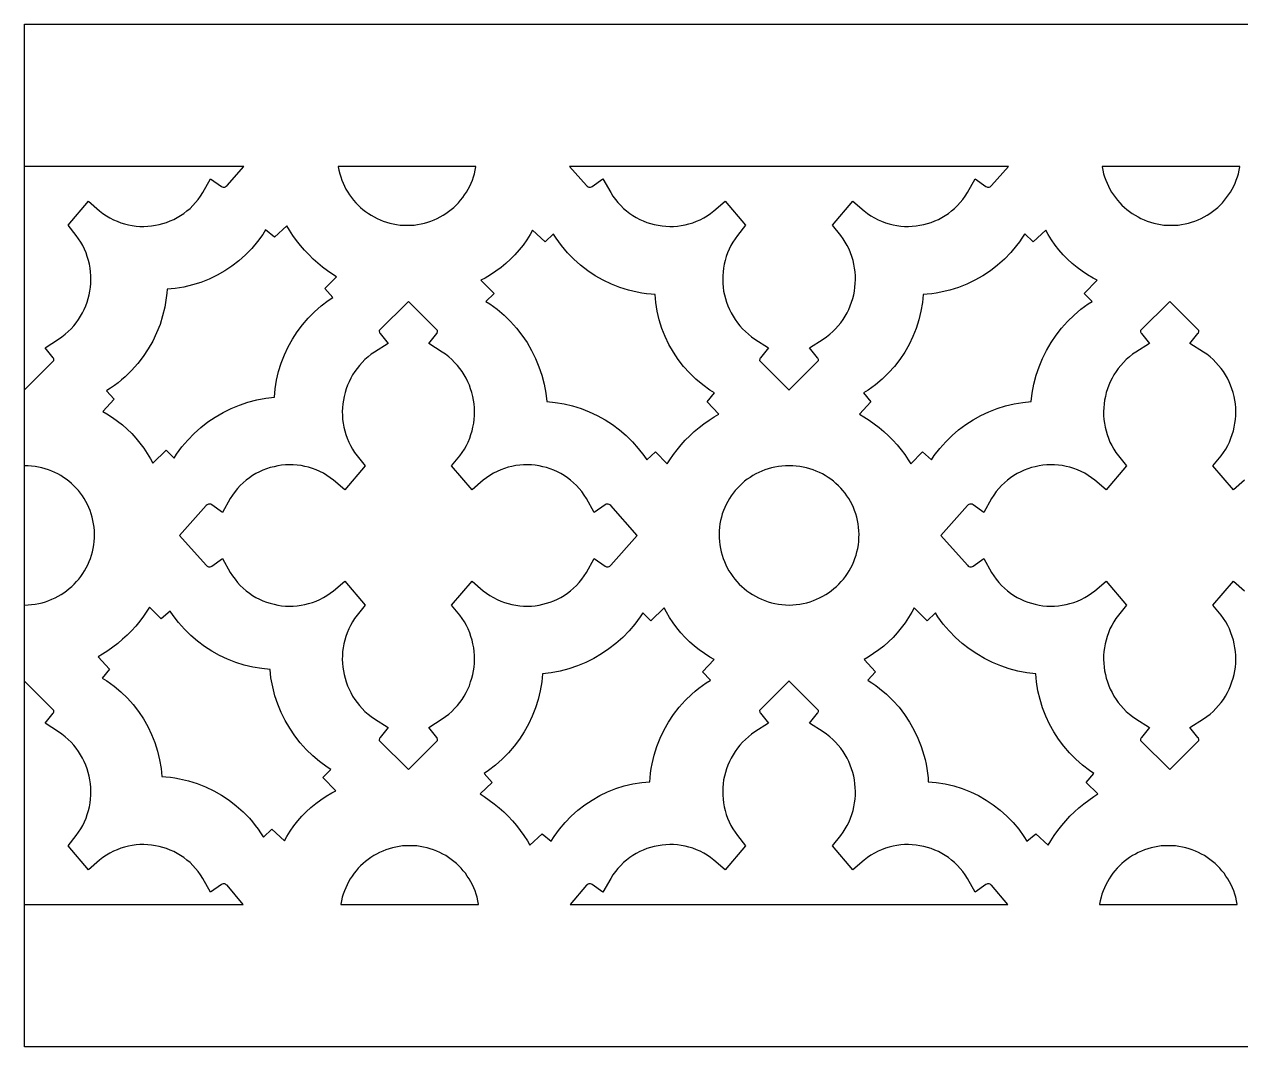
# Model space of a CAD drawing. Extents: x -254 to 254, y -48 to 48.
# Drawn here: x -254 to -138.5, y -48.5 to 48.5 of the extents above; entities that cross this region are included whole.
import ezdxf

# ---------------------------------------------------------------- set-up
doc = ezdxf.new("R2010")
doc.units = 0
doc.layers.add('LAYER_2', color=18, linetype='CONTINUOUS')

msp = doc.modelspace()

# ---------------------------------------------------------------- linework, layer by layer
at = {"layer": 'LAYER_2'}
for points in [[(253.94, -48.5), (-253.95, -48.5), (-253.95, 48.5), (253.94, 48.5)], [(-216, 29.64), (-215.68, 29.72), (-215.38, 29.83), (-215.08, 29.94), (-214.79, 30.07), (-214.5, 30.22), (-214.23, 30.38), (-213.96, 30.55), (-213.7, 30.73), (-213.45, 30.92), (-213.21, 31.13), (-212.98, 31.34), (-212.76, 31.57), (-212.56, 31.81), (-212.36, 32.06), (-212.18, 32.31), (-212, 32.58), (-211.84, 32.85), (-211.7, 33.13), (-211.56, 33.42), (-211.44, 33.72), (-211.34, 34.02), (-211.25, 34.33), (-211.17, 34.65), (-211.11, 34.97), (-211.11, 35), (-224.18, 35), (-224.17, 34.97), (-224.11, 34.65), (-224.04, 34.33), (-223.94, 34.02), (-223.84, 33.72), (-223.72, 33.42), (-223.59, 33.13), (-223.44, 32.85), (-223.28, 32.58), (-223.11, 32.31), (-222.92, 32.06), (-222.73, 31.81), (-222.52, 31.57), (-222.3, 31.34), (-222.07, 31.13), (-221.83, 30.92), (-221.58, 30.73), (-221.32, 30.55), (-221.05, 30.38), (-220.78, 30.22), (-220.49, 30.07), (-220.2, 29.94), (-219.9, 29.83), (-219.6, 29.72), (-219.29, 29.64), (-218.97, 29.56), (-218.64, 29.51), (-218.31, 29.46), (-217.98, 29.44), (-217.64, 29.43), (-217.3, 29.44), (-216.97, 29.46), (-216.64, 29.51), (-216.31, 29.56)], [(-187.33, 22.13), (-187.2, 21.78), (-187.06, 21.45), (-186.9, 21.12), (-186.71, 20.8), (-186.51, 20.48), (-186.3, 20.18), (-186.06, 19.89), (-185.81, 19.61), (-185.54, 19.34), (-185.25, 19.09), (-184.95, 18.85), (-184.63, 18.62), (-183.34, 17.82), (-184.1, 16.87), (-184.14, 16.82), (-184.16, 16.76), (-184.18, 16.7), (-184.19, 16.64), (-184.19, 16.59), (-181.41, 13.82), (-181.38, 13.82), (-178.6, 16.59), (-178.6, 16.64), (-178.61, 16.7), (-178.63, 16.76), (-178.65, 16.82), (-178.68, 16.87), (-179.44, 17.82), (-178.16, 18.62), (-177.84, 18.85), (-177.53, 19.09), (-177.25, 19.34), (-176.98, 19.61), (-176.72, 19.89), (-176.49, 20.18), (-176.27, 20.48), (-176.07, 20.8), (-175.89, 21.12), (-175.73, 21.45), (-175.58, 21.78), (-175.46, 22.13), (-175.35, 22.48), (-175.26, 22.83), (-175.19, 23.19), (-175.14, 23.55), (-175.11, 23.92), (-175.09, 24.28), (-175.1, 24.65), (-175.13, 25.02), (-175.17, 25.38), (-175.24, 25.74), (-175.32, 26.1), (-175.43, 26.46), (-175.55, 26.81), (-175.7, 27.16), (-175.87, 27.5), (-176.06, 27.84), (-176.26, 28.16), (-176.49, 28.48), (-177.26, 29.43), (-175.33, 31.71), (-174.27, 30.79), (-173.95, 30.55), (-173.63, 30.33), (-173.29, 30.14), (-172.95, 29.96), (-172.61, 29.81), (-172.25, 29.68), (-171.9, 29.57), (-171.53, 29.48), (-171.17, 29.41), (-170.8, 29.36), (-170.44, 29.33), (-170.07, 29.33), (-169.7, 29.34), (-169.33, 29.37), (-168.97, 29.43), (-168.61, 29.5), (-168.25, 29.6), (-167.9, 29.71), (-167.56, 29.84), (-167.22, 29.99), (-166.9, 30.16), (-166.58, 30.35), (-166.27, 30.56), (-165.97, 30.79), (-165.69, 31.03), (-165.41, 31.3), (-165.15, 31.58), (-164.91, 31.88), (-164.68, 32.19), (-164.46, 32.53), (-163.73, 33.85), (-162.71, 33.11), (-162.63, 33.08), (-162.56, 33.06), (-162.48, 33.05), (-162.4, 33.06), (-162.32, 33.09), (-162.25, 33.13), (-162.17, 33.2), (-160.57, 35), (-202.22, 35), (-200.62, 33.2), (-200.54, 33.13), (-200.47, 33.09), (-200.39, 33.06), (-200.31, 33.05), (-200.23, 33.06), (-200.15, 33.08), (-200.08, 33.11), (-199.06, 33.85), (-198.32, 32.53), (-198.11, 32.19), (-197.88, 31.88), (-197.63, 31.58), (-197.37, 31.3), (-197.1, 31.03), (-196.82, 30.79), (-196.52, 30.56), (-196.21, 30.35), (-195.89, 30.16), (-195.56, 29.99), (-195.23, 29.84), (-194.88, 29.71), (-194.53, 29.6), (-194.18, 29.5), (-193.82, 29.43), (-193.45, 29.37), (-193.09, 29.34), (-192.72, 29.33), (-192.35, 29.33), (-191.98, 29.36), (-191.62, 29.41), (-191.25, 29.48), (-190.89, 29.57), (-190.53, 29.68), (-190.18, 29.81), (-189.83, 29.96), (-189.49, 30.14), (-189.16, 30.33), (-188.84, 30.55), (-188.52, 30.79), (-187.46, 31.71), (-185.52, 29.43), (-186.29, 28.48), (-186.52, 28.16), (-186.73, 27.84), (-186.92, 27.5), (-187.09, 27.16), (-187.23, 26.81), (-187.36, 26.46), (-187.46, 26.1), (-187.55, 25.74), (-187.62, 25.38), (-187.66, 25.02), (-187.69, 24.65), (-187.69, 24.28), (-187.68, 23.92), (-187.65, 23.55), (-187.6, 23.19), (-187.53, 22.83), (-187.44, 22.48)], [(-148, 30.07), (-147.71, 29.94), (-147.41, 29.83), (-147.1, 29.72), (-146.79, 29.64), (-146.47, 29.56), (-146.15, 29.51), (-145.82, 29.46), (-145.49, 29.44), (-145.15, 29.43), (-144.81, 29.44), (-144.47, 29.46), (-144.14, 29.51), (-143.82, 29.56), (-143.5, 29.64), (-143.19, 29.72), (-142.88, 29.83), (-142.58, 29.94), (-142.29, 30.07), (-142.01, 30.22), (-141.73, 30.38), (-141.47, 30.55), (-141.21, 30.73), (-140.96, 30.92), (-140.72, 31.13), (-140.49, 31.34), (-140.27, 31.57), (-140.06, 31.81), (-139.87, 32.06), (-139.68, 32.31), (-139.51, 32.58), (-139.35, 32.85), (-139.2, 33.13), (-139.07, 33.42), (-138.95, 33.72), (-138.84, 34.02), (-138.75, 34.33), (-138.68, 34.65), (-138.62, 34.97), (-138.61, 35), (-151.68, 35), (-151.68, 34.97), (-151.62, 34.65), (-151.54, 34.33), (-151.45, 34.02), (-151.34, 33.72), (-151.22, 33.42), (-151.09, 33.13), (-150.94, 32.85), (-150.78, 32.58), (-150.61, 32.31), (-150.43, 32.06), (-150.23, 31.81), (-150.02, 31.57), (-149.8, 31.34), (-149.57, 31.13), (-149.33, 30.92), (-149.08, 30.73), (-148.83, 30.55), (-148.56, 30.38), (-148.28, 30.22)], [(-243.21, 16.31), (-243.78, 15.66), (-244.4, 15.07), (-244.73, 14.78), (-245.07, 14.5), (-245.42, 14.24), (-245.78, 13.99), (-246.15, 13.75), (-246.18, 13.74), (-245.43, 12.95), (-246.53, 11.75), (-246.13, 11.53), (-245.61, 11.21), (-245.12, 10.86), (-244.65, 10.49), (-244.2, 10.09), (-243.77, 9.68), (-243.37, 9.24), (-242.99, 8.77), (-242.63, 8.29), (-242.3, 7.79), (-241.99, 7.27), (-241.78, 6.86), (-240.52, 8.11), (-239.76, 7.35), (-239.52, 7.72), (-239.01, 8.41), (-238.45, 9.06), (-237.85, 9.68), (-237.22, 10.24), (-236.55, 10.77), (-235.84, 11.24), (-235.11, 11.67), (-234.34, 12.05), (-233.55, 12.37), (-232.74, 12.64), (-231.91, 12.86), (-231.06, 13.02), (-230.24, 13.12), (-230.16, 13.91), (-230.02, 14.74), (-229.83, 15.56), (-229.58, 16.36), (-229.27, 17.14), (-228.92, 17.9), (-228.51, 18.63), (-228.06, 19.33), (-227.56, 19.99), (-227.02, 20.63), (-226.43, 21.23), (-225.79, 21.78), (-225.12, 22.3), (-224.7, 22.58), (-225.46, 23.42), (-224.33, 24.53), (-224.7, 24.76), (-225.19, 25.1), (-225.67, 25.46), (-226.12, 25.84), (-226.56, 26.23), (-226.98, 26.65), (-227.39, 27.08), (-227.77, 27.53), (-228.14, 28), (-228.48, 28.48), (-228.8, 28.98), (-229.05, 29.39), (-230.22, 28.32), (-231.07, 29), (-231.34, 28.56), (-231.84, 27.88), (-232.39, 27.23), (-232.97, 26.63), (-233.6, 26.07), (-234.26, 25.56), (-234.95, 25.1), (-235.67, 24.69), (-236.43, 24.33), (-237.21, 24.02), (-238.01, 23.77), (-238.83, 23.57), (-239.66, 23.43), (-240.42, 23.36), (-240.45, 22.99), (-240.5, 22.55), (-240.56, 22.12), (-240.64, 21.68), (-240.84, 20.84), (-241.09, 20.02), (-241.41, 19.22), (-241.78, 18.44), (-242.21, 17.7), (-242.68, 16.98)], [(-204.86, 15.2), (-204.64, 14.37), (-204.48, 13.52), (-204.38, 12.7), (-203.59, 12.63), (-202.75, 12.49), (-201.93, 12.29), (-201.13, 12.04), (-200.35, 11.74), (-199.59, 11.39), (-198.86, 10.98), (-198.16, 10.53), (-197.49, 10.03), (-196.86, 9.49), (-196.26, 8.9), (-195.7, 8.27), (-195.18, 7.6), (-194.9, 7.18), (-194.06, 7.93), (-192.95, 6.8), (-192.71, 7.18), (-192.37, 7.67), (-192.01, 8.14), (-191.63, 8.6), (-191.24, 9.03), (-190.82, 9.46), (-190.39, 9.86), (-189.94, 10.24), (-189.47, 10.6), (-188.99, 10.95), (-188.49, 11.27), (-188.07, 11.51), (-189.15, 12.68), (-188.46, 13.53), (-188.9, 13.8), (-189.59, 14.3), (-190.24, 14.84), (-190.84, 15.43), (-191.4, 16.05), (-191.91, 16.71), (-192.37, 17.4), (-192.79, 18.12), (-193.15, 18.88), (-193.46, 19.65), (-193.71, 20.45), (-193.91, 21.27), (-194.04, 22.11), (-194.11, 22.86), (-194.49, 22.89), (-194.93, 22.94), (-195.36, 23), (-195.8, 23.08), (-196.64, 23.28), (-197.46, 23.54), (-198.26, 23.85), (-199.04, 24.22), (-199.79, 24.65), (-200.5, 25.12), (-201.18, 25.65), (-201.82, 26.22), (-202.42, 26.83), (-202.71, 27.17), (-202.99, 27.51), (-203.25, 27.85), (-203.5, 28.21), (-203.74, 28.58), (-203.75, 28.61), (-204.54, 27.87), (-205.75, 28.96), (-205.97, 28.56), (-206.29, 28.05), (-206.64, 27.56), (-207.01, 27.09), (-207.41, 26.64), (-207.83, 26.21), (-208.27, 25.81), (-208.73, 25.42), (-209.21, 25.07), (-209.72, 24.74), (-210.24, 24.43), (-210.65, 24.22), (-209.39, 22.97), (-210.16, 22.2), (-209.79, 21.97), (-209.09, 21.46), (-208.44, 20.9), (-207.83, 20.3), (-207.26, 19.67), (-206.74, 19), (-206.26, 18.3), (-205.83, 17.56), (-205.45, 16.8), (-205.13, 16.01)], [(-173.2, 14.3), (-173.88, 13.8), (-174.32, 13.53), (-173.64, 12.68), (-174.71, 11.51), (-174.3, 11.27), (-173.8, 10.95), (-173.32, 10.6), (-172.85, 10.24), (-172.4, 9.86), (-171.97, 9.46), (-171.55, 9.03), (-171.15, 8.6), (-170.77, 8.14), (-170.42, 7.67), (-170.08, 7.18), (-169.84, 6.8), (-168.73, 7.93), (-167.89, 7.18), (-167.61, 7.6), (-167.09, 8.27), (-166.53, 8.9), (-165.93, 9.49), (-165.3, 10.03), (-164.63, 10.53), (-163.92, 10.98), (-163.19, 11.39), (-162.44, 11.74), (-161.66, 12.04), (-160.86, 12.29), (-160.03, 12.49), (-159.2, 12.63), (-158.41, 12.7), (-158.31, 13.52), (-158.15, 14.37), (-157.93, 15.2), (-157.66, 16.01), (-157.33, 16.8), (-156.96, 17.56), (-156.53, 18.3), (-156.05, 19), (-155.53, 19.67), (-154.96, 20.3), (-154.35, 20.9), (-153.69, 21.46), (-153, 21.97), (-152.63, 22.2), (-153.4, 22.97), (-152.14, 24.22), (-152.55, 24.43), (-153.07, 24.74), (-153.57, 25.07), (-154.06, 25.42), (-154.52, 25.81), (-154.96, 26.21), (-155.38, 26.64), (-155.78, 27.09), (-156.15, 27.56), (-156.5, 28.05), (-156.82, 28.56), (-157.04, 28.96), (-158.24, 27.87), (-159.03, 28.61), (-159.05, 28.58), (-159.29, 28.21), (-159.54, 27.85), (-159.81, 27.5), (-160.36, 26.84), (-160.96, 26.22), (-161.61, 25.65), (-162.29, 25.12), (-163, 24.65), (-163.75, 24.22), (-164.52, 23.85), (-165.33, 23.54), (-166.14, 23.28), (-166.57, 23.17), (-167, 23.08), (-167.43, 23), (-167.86, 22.94), (-168.3, 22.89), (-168.67, 22.86), (-168.74, 22.11), (-168.88, 21.27), (-169.08, 20.45), (-169.33, 19.65), (-169.64, 18.88), (-170, 18.12), (-170.41, 17.4), (-170.88, 16.71), (-171.39, 16.05), (-171.95, 15.43), (-172.55, 14.84)], [(-223.71, 10.65), (-223.65, 10.29), (-223.56, 9.93), (-223.46, 9.57), (-223.33, 9.22), (-223.18, 8.87), (-223.02, 8.53), (-222.83, 8.2), (-222.62, 7.87), (-222.39, 7.55), (-221.62, 6.6), (-223.56, 4.33), (-224.62, 5.24), (-224.93, 5.48), (-225.26, 5.7), (-225.59, 5.9), (-225.93, 6.07), (-226.28, 6.22), (-226.63, 6.36), (-226.99, 6.47), (-227.35, 6.56), (-227.71, 6.63), (-228.08, 6.67), (-228.45, 6.7), (-228.82, 6.71), (-229.18, 6.69), (-229.55, 6.66), (-229.91, 6.6), (-230.27, 6.53), (-230.63, 6.44), (-230.98, 6.32), (-231.32, 6.19), (-231.66, 6.04), (-231.99, 5.87), (-232.31, 5.68), (-232.61, 5.47), (-232.91, 5.25), (-233.2, 5), (-233.47, 4.74), (-233.73, 4.46), (-233.97, 4.16), (-234.2, 3.84), (-234.42, 3.51), (-235.16, 2.18), (-236.18, 2.92), (-236.25, 2.96), (-236.33, 2.98), (-236.41, 2.98), (-236.49, 2.97), (-236.56, 2.95), (-236.63, 2.91), (-236.72, 2.84), (-239.23, 0), (-236.72, -2.83), (-236.63, -2.9), (-236.56, -2.94), (-236.49, -2.97), (-236.41, -2.98), (-236.33, -2.97), (-236.25, -2.95), (-236.18, -2.92), (-235.16, -2.18), (-234.42, -3.5), (-234.2, -3.84), (-233.97, -4.15), (-233.73, -4.45), (-233.47, -4.73), (-233.2, -5), (-232.91, -5.24), (-232.61, -5.47), (-232.31, -5.68), (-231.99, -5.87), (-231.66, -6.04), (-231.32, -6.19), (-230.98, -6.32), (-230.63, -6.43), (-230.27, -6.53), (-229.91, -6.6), (-229.55, -6.66), (-229.18, -6.69), (-228.82, -6.7), (-228.45, -6.7), (-228.08, -6.67), (-227.71, -6.62), (-227.35, -6.55), (-226.99, -6.46), (-226.63, -6.35), (-226.28, -6.22), (-225.93, -6.07), (-225.59, -5.89), (-225.26, -5.7), (-224.93, -5.48), (-224.62, -5.24), (-223.56, -4.32), (-221.62, -6.6), (-222.39, -7.55), (-222.62, -7.87), (-222.83, -8.19), (-223.02, -8.53), (-223.18, -8.87), (-223.33, -9.22), (-223.46, -9.57), (-223.56, -9.93), (-223.65, -10.29), (-223.71, -10.65), (-223.76, -11.01), (-223.78, -11.38), (-223.79, -11.75), (-223.78, -12.11), (-223.75, -12.48), (-223.69, -12.84), (-223.62, -13.2), (-223.53, -13.55), (-223.43, -13.9), (-223.3, -14.25), (-223.15, -14.58), (-222.99, -14.91), (-222.81, -15.23), (-222.61, -15.55), (-222.39, -15.85), (-222.16, -16.14), (-221.91, -16.42), (-221.64, -16.69), (-221.35, -16.94), (-221.04, -17.18), (-220.72, -17.41), (-219.44, -18.21), (-220.2, -19.16), (-220.23, -19.21), (-220.26, -19.27), (-220.27, -19.33), (-220.28, -19.39), (-220.28, -19.44), (-217.52, -22.2), (-214.75, -19.44), (-214.75, -19.39), (-214.76, -19.33), (-214.78, -19.27), (-214.8, -19.21), (-214.83, -19.16), (-215.59, -18.21), (-214.31, -17.41), (-213.99, -17.18), (-213.68, -16.94), (-213.4, -16.69), (-213.13, -16.42), (-212.87, -16.14), (-212.64, -15.85), (-212.42, -15.55), (-212.22, -15.23), (-212.04, -14.91), (-211.88, -14.58), (-211.73, -14.25), (-211.61, -13.9), (-211.5, -13.55), (-211.41, -13.2), (-211.34, -12.84), (-211.29, -12.48), (-211.26, -12.11), (-211.24, -11.75), (-211.25, -11.38), (-211.28, -11.01), (-211.32, -10.65), (-211.39, -10.29), (-211.47, -9.93), (-211.58, -9.57), (-211.7, -9.22), (-211.85, -8.87), (-212.02, -8.53), (-212.21, -8.19), (-212.41, -7.87), (-212.64, -7.55), (-213.42, -6.6), (-211.48, -4.32), (-210.42, -5.24), (-210.1, -5.48), (-209.78, -5.7), (-209.44, -5.89), (-209.1, -6.07), (-208.76, -6.22), (-208.4, -6.35), (-208.05, -6.46), (-207.69, -6.55), (-207.32, -6.62), (-206.95, -6.67), (-206.59, -6.7), (-206.22, -6.7), (-205.85, -6.69), (-205.48, -6.66), (-205.12, -6.6), (-204.76, -6.53), (-204.4, -6.43), (-204.05, -6.32), (-203.71, -6.19), (-203.37, -6.04), (-203.05, -5.87), (-202.73, -5.68), (-202.42, -5.47), (-202.12, -5.24), (-201.84, -5), (-201.56, -4.73), (-201.3, -4.45), (-201.06, -4.15), (-200.83, -3.84), (-200.62, -3.5), (-199.88, -2.18), (-198.86, -2.92), (-198.78, -2.95), (-198.71, -2.97), (-198.63, -2.98), (-198.55, -2.97), (-198.47, -2.94), (-198.4, -2.9), (-198.32, -2.83), (-195.81, 0), (-198.32, 2.84), (-198.4, 2.91), (-198.47, 2.95), (-198.55, 2.97), (-198.63, 2.98), (-198.71, 2.98), (-198.78, 2.96), (-198.86, 2.92), (-199.88, 2.18), (-200.62, 3.51), (-200.83, 3.84), (-201.06, 4.16), (-201.3, 4.46), (-201.56, 4.74), (-201.84, 5), (-202.12, 5.25), (-202.42, 5.47), (-202.73, 5.68), (-203.05, 5.87), (-203.37, 6.04), (-203.71, 6.19), (-204.05, 6.32), (-204.4, 6.44), (-204.76, 6.53), (-205.12, 6.6), (-205.48, 6.66), (-205.85, 6.69), (-206.22, 6.71), (-206.59, 6.7), (-206.95, 6.67), (-207.32, 6.63), (-207.69, 6.56), (-208.05, 6.47), (-208.4, 6.36), (-208.76, 6.22), (-209.1, 6.07), (-209.44, 5.9), (-209.78, 5.7), (-210.1, 5.48), (-210.42, 5.24), (-211.48, 4.33), (-213.42, 6.6), (-212.64, 7.55), (-212.41, 7.87), (-212.21, 8.2), (-212.02, 8.53), (-211.85, 8.87), (-211.7, 9.22), (-211.58, 9.57), (-211.47, 9.93), (-211.39, 10.29), (-211.32, 10.65), (-211.28, 11.02), (-211.25, 11.38), (-211.24, 11.75), (-211.26, 12.12), (-211.29, 12.48), (-211.34, 12.84), (-211.41, 13.2), (-211.5, 13.56), (-211.61, 13.91), (-211.73, 14.25), (-211.88, 14.59), (-212.04, 14.92), (-212.22, 15.24), (-212.42, 15.55), (-212.64, 15.85), (-212.87, 16.14), (-213.13, 16.42), (-213.4, 16.69), (-213.68, 16.95), (-213.99, 17.19), (-214.31, 17.41), (-215.59, 18.21), (-214.83, 19.16), (-214.8, 19.21), (-214.78, 19.27), (-214.76, 19.33), (-214.75, 19.4), (-214.75, 19.44), (-217.52, 22.2), (-220.28, 19.44), (-220.28, 19.4), (-220.27, 19.33), (-220.26, 19.27), (-220.23, 19.21), (-220.2, 19.16), (-219.44, 18.21), (-220.72, 17.41), (-221.04, 17.19), (-221.35, 16.95), (-221.64, 16.69), (-221.91, 16.42), (-222.16, 16.14), (-222.39, 15.85), (-222.61, 15.55), (-222.81, 15.24), (-222.99, 14.92), (-223.15, 14.59), (-223.3, 14.25), (-223.43, 13.91), (-223.53, 13.56), (-223.62, 13.2), (-223.69, 12.84), (-223.75, 12.48), (-223.78, 12.12), (-223.79, 11.75), (-223.78, 11.38), (-223.76, 11.02)], [(-176.9, -4.83), (-176.67, -4.61), (-176.45, -4.37), (-176.24, -4.13), (-176.04, -3.88), (-175.86, -3.61), (-175.69, -3.34), (-175.53, -3.06), (-175.38, -2.77), (-175.25, -2.48), (-175.14, -2.18), (-175.03, -1.87), (-174.95, -1.55), (-174.87, -1.23), (-174.82, -0.9), (-174.78, -0.56), (-174.76, -0.23), (-174.75, 0.12), (-174.76, 0.45), (-174.79, 0.79), (-174.83, 1.11), (-174.89, 1.43), (-174.97, 1.75), (-175.06, 2.06), (-175.17, 2.36), (-175.29, 2.66), (-175.42, 2.95), (-175.57, 3.23), (-175.73, 3.5), (-175.9, 3.76), (-176.08, 4.02), (-176.28, 4.26), (-176.49, 4.5), (-176.71, 4.72), (-176.94, 4.94), (-177.18, 5.14), (-177.43, 5.33), (-177.69, 5.51), (-177.96, 5.68), (-178.23, 5.84), (-178.52, 5.98), (-178.81, 6.11), (-179.11, 6.22), (-179.42, 6.32), (-179.73, 6.41), (-180.05, 6.48), (-180.38, 6.54), (-180.71, 6.57), (-181.04, 6.6), (-181.39, 6.6), (-181.74, 6.6), (-182.08, 6.57), (-182.41, 6.54), (-182.74, 6.48), (-183.05, 6.41), (-183.37, 6.32), (-183.68, 6.22), (-183.98, 6.11), (-184.27, 5.98), (-184.55, 5.84), (-184.83, 5.68), (-185.1, 5.51), (-185.36, 5.33), (-185.61, 5.14), (-185.85, 4.94), (-186.08, 4.72), (-186.3, 4.5), (-186.51, 4.26), (-186.7, 4.02), (-186.89, 3.76), (-187.06, 3.5), (-187.22, 3.23), (-187.37, 2.95), (-187.5, 2.66), (-187.62, 2.36), (-187.73, 2.06), (-187.82, 1.75), (-187.89, 1.43), (-187.95, 1.11), (-188, 0.79), (-188.03, 0.45), (-188.04, 0.12), (-188.03, -0.23), (-188.01, -0.56), (-187.97, -0.9), (-187.91, -1.23), (-187.84, -1.55), (-187.75, -1.87), (-187.65, -2.18), (-187.53, -2.48), (-187.4, -2.77), (-187.26, -3.06), (-187.1, -3.34), (-186.93, -3.61), (-186.74, -3.88), (-186.55, -4.13), (-186.34, -4.37), (-186.12, -4.61), (-185.89, -4.83), (-185.65, -5.04), (-185.39, -5.24), (-185.13, -5.43), (-184.86, -5.61), (-184.58, -5.77), (-184.3, -5.92), (-184, -6.05), (-183.7, -6.18), (-183.38, -6.28), (-183.07, -6.38), (-182.74, -6.45), (-182.41, -6.51), (-182.08, -6.56), (-181.73, -6.59), (-181.39, -6.6), (-181.05, -6.59), (-180.71, -6.56), (-180.38, -6.51), (-180.04, -6.45), (-179.72, -6.38), (-179.4, -6.28), (-179.09, -6.18), (-178.79, -6.05), (-178.49, -5.92), (-178.2, -5.77), (-177.92, -5.61), (-177.65, -5.43), (-177.39, -5.24), (-177.14, -5.04)], [(-238.78, -8.89), (-239.34, -8.26), (-239.85, -7.59), (-240.13, -7.17), (-240.98, -7.92), (-242.09, -6.79), (-242.33, -7.18), (-242.66, -7.66), (-243.02, -8.14), (-243.4, -8.59), (-243.8, -9.03), (-244.21, -9.45), (-244.65, -9.85), (-245.1, -10.24), (-245.56, -10.6), (-246.05, -10.94), (-246.55, -11.27), (-246.96, -11.51), (-245.89, -12.68), (-246.57, -13.53), (-246.13, -13.8), (-245.44, -14.3), (-244.8, -14.84), (-244.19, -15.42), (-243.64, -16.05), (-243.12, -16.71), (-242.66, -17.4), (-242.25, -18.12), (-241.89, -18.87), (-241.58, -19.65), (-241.32, -20.45), (-241.13, -21.27), (-240.99, -22.11), (-240.92, -22.86), (-240.54, -22.89), (-240.11, -22.93), (-239.67, -23), (-239.24, -23.08), (-238.4, -23.27), (-237.57, -23.53), (-236.77, -23.85), (-235.99, -24.22), (-235.25, -24.64), (-234.53, -25.12), (-233.85, -25.64), (-233.21, -26.22), (-232.61, -26.83), (-232.32, -27.16), (-232.05, -27.5), (-231.79, -27.85), (-231.54, -28.21), (-231.3, -28.58), (-231.28, -28.61), (-230.49, -27.86), (-229.29, -28.96), (-229.06, -28.55), (-228.74, -28.04), (-228.39, -27.55), (-228.02, -27.08), (-227.63, -26.63), (-227.21, -26.21), (-226.77, -25.8), (-226.3, -25.42), (-225.82, -25.07), (-225.32, -24.73), (-224.8, -24.43), (-224.39, -24.22), (-225.64, -22.97), (-224.88, -22.2), (-225.24, -21.97), (-225.94, -21.45), (-226.59, -20.9), (-227.21, -20.3), (-227.78, -19.67), (-228.3, -19), (-228.77, -18.29), (-229.2, -17.56), (-229.58, -16.8), (-229.91, -16.01), (-230.18, -15.2), (-230.39, -14.37), (-230.56, -13.52), (-230.65, -12.7), (-231.44, -12.62), (-232.28, -12.48), (-233.1, -12.29), (-233.9, -12.04), (-234.68, -11.74), (-235.44, -11.38), (-236.17, -10.98), (-236.87, -10.53), (-237.54, -10.03), (-238.18, -9.48)], [(-203.97, -13.02), (-204.79, -13.11), (-204.87, -13.9), (-205.01, -14.74), (-205.21, -15.56), (-205.46, -16.36), (-205.76, -17.14), (-206.11, -17.89), (-206.52, -18.62), (-206.97, -19.32), (-207.47, -19.99), (-208.02, -20.62), (-208.61, -21.22), (-209.24, -21.78), (-209.91, -22.3), (-210.33, -22.57), (-209.58, -23.42), (-210.71, -24.52), (-210.33, -24.76), (-209.84, -25.1), (-209.37, -25.46), (-208.91, -25.83), (-208.47, -26.23), (-208.05, -26.64), (-207.65, -27.08), (-207.26, -27.53), (-206.9, -27.99), (-206.55, -28.48), (-206.23, -28.98), (-205.99, -29.39), (-204.82, -28.32), (-203.97, -29), (-203.69, -28.56), (-203.19, -27.87), (-202.65, -27.23), (-202.06, -26.63), (-201.44, -26.07), (-200.78, -25.56), (-200.08, -25.1), (-199.36, -24.68), (-198.61, -24.32), (-197.83, -24.02), (-197.03, -23.76), (-196.21, -23.57), (-195.37, -23.43), (-194.61, -23.36), (-194.59, -22.98), (-194.54, -22.55), (-194.48, -22.11), (-194.4, -21.68), (-194.2, -20.84), (-193.94, -20.02), (-193.62, -19.22), (-193.25, -18.44), (-192.83, -17.7), (-192.35, -16.98), (-191.82, -16.3), (-191.25, -15.66), (-190.63, -15.07), (-190.3, -14.77), (-189.96, -14.5), (-189.61, -14.24), (-189.25, -13.99), (-188.88, -13.75), (-188.86, -13.74), (-189.6, -12.95), (-188.51, -11.75), (-188.91, -11.53), (-189.42, -11.21), (-189.91, -10.86), (-190.38, -10.49), (-190.83, -10.09), (-191.26, -9.67), (-191.66, -9.23), (-192.05, -8.77), (-192.4, -8.29), (-192.74, -7.79), (-193.04, -7.27), (-193.25, -6.86), (-194.51, -8.11), (-195.28, -7.34), (-195.51, -7.71), (-196.03, -8.41), (-196.58, -9.06), (-197.18, -9.67), (-197.82, -10.24), (-198.49, -10.76), (-199.19, -11.24), (-199.93, -11.67), (-200.69, -12.04), (-201.48, -12.37), (-202.29, -12.64), (-203.12, -12.86)], [(-169.54, -18.44), (-169.16, -19.22), (-168.85, -20.02), (-168.59, -20.83), (-168.48, -21.26), (-168.39, -21.69), (-168.31, -22.11), (-168.25, -22.55), (-168.2, -22.98), (-168.18, -23.36), (-167.42, -23.43), (-166.58, -23.57), (-165.76, -23.76), (-164.96, -24.02), (-164.18, -24.32), (-163.43, -24.68), (-162.7, -25.1), (-162.01, -25.56), (-161.35, -26.07), (-160.72, -26.63), (-160.14, -27.23), (-159.6, -27.87), (-159.1, -28.56), (-158.82, -29), (-157.97, -28.32), (-156.8, -29.39), (-156.56, -28.98), (-156.23, -28.48), (-155.89, -27.99), (-155.52, -27.53), (-155.14, -27.08), (-154.74, -26.64), (-154.32, -26.23), (-153.88, -25.83), (-153.42, -25.46), (-152.95, -25.1), (-152.46, -24.76), (-152.08, -24.52), (-153.21, -23.42), (-152.46, -22.57), (-152.88, -22.3), (-153.55, -21.78), (-154.18, -21.22), (-154.77, -20.62), (-155.31, -19.99), (-155.81, -19.32), (-156.27, -18.62), (-156.67, -17.89), (-157.03, -17.14), (-157.33, -16.36), (-157.58, -15.56), (-157.78, -14.74), (-157.92, -13.9), (-157.99, -13.11), (-158.82, -13.02), (-159.67, -12.86), (-160.5, -12.64), (-161.31, -12.37), (-162.1, -12.04), (-162.86, -11.67), (-163.59, -11.24), (-164.3, -10.76), (-164.97, -10.24), (-165.61, -9.67), (-166.2, -9.06), (-166.76, -8.41), (-167.27, -7.71), (-167.51, -7.34), (-168.28, -8.11), (-169.53, -6.86), (-169.75, -7.27), (-170.05, -7.79), (-170.38, -8.29), (-170.74, -8.77), (-171.12, -9.23), (-171.53, -9.67), (-171.96, -10.09), (-172.41, -10.49), (-172.88, -10.86), (-173.37, -11.21), (-173.88, -11.53), (-174.28, -11.75), (-173.18, -12.95), (-173.93, -13.74), (-173.9, -13.75), (-173.53, -13.99), (-173.17, -14.24), (-172.82, -14.51), (-172.16, -15.06), (-171.54, -15.66), (-170.96, -16.3), (-170.44, -16.98), (-169.96, -17.7)], [(-160.63, -35), (-162.17, -33.19), (-162.25, -33.13), (-162.32, -33.09), (-162.4, -33.06), (-162.48, -33.05), (-162.56, -33.06), (-162.63, -33.08), (-162.71, -33.11), (-163.73, -33.85), (-164.46, -32.53), (-164.68, -32.19), (-164.91, -31.88), (-165.15, -31.58), (-165.41, -31.3), (-165.69, -31.03), (-165.97, -30.79), (-166.27, -30.56), (-166.58, -30.35), (-166.9, -30.16), (-167.22, -29.99), (-167.56, -29.84), (-167.9, -29.71), (-168.25, -29.6), (-168.61, -29.5), (-168.97, -29.43), (-169.33, -29.37), (-169.7, -29.34), (-170.07, -29.33), (-170.44, -29.33), (-170.8, -29.36), (-171.17, -29.41), (-171.53, -29.48), (-171.9, -29.57), (-172.25, -29.68), (-172.61, -29.81), (-172.95, -29.96), (-173.29, -30.14), (-173.63, -30.33), (-173.95, -30.55), (-174.27, -30.79), (-175.33, -31.71), (-177.26, -29.43), (-176.49, -28.48), (-176.26, -28.16), (-176.06, -27.84), (-175.87, -27.5), (-175.7, -27.16), (-175.55, -26.81), (-175.43, -26.46), (-175.32, -26.1), (-175.24, -25.74), (-175.17, -25.38), (-175.13, -25.02), (-175.1, -24.65), (-175.09, -24.28), (-175.11, -23.92), (-175.14, -23.55), (-175.19, -23.19), (-175.26, -22.83), (-175.35, -22.48), (-175.46, -22.13), (-175.58, -21.78), (-175.73, -21.45), (-175.89, -21.12), (-176.07, -20.8), (-176.27, -20.48), (-176.49, -20.18), (-176.72, -19.89), (-176.98, -19.61), (-177.25, -19.34), (-177.53, -19.09), (-177.84, -18.85), (-178.16, -18.62), (-179.44, -17.82), (-178.68, -16.87), (-178.65, -16.82), (-178.63, -16.76), (-178.61, -16.7), (-178.6, -16.64), (-178.6, -16.59), (-181.38, -13.82), (-181.41, -13.82), (-184.19, -16.59), (-184.19, -16.64), (-184.18, -16.7), (-184.16, -16.76), (-184.14, -16.82), (-184.1, -16.87), (-183.34, -17.82), (-184.63, -18.62), (-184.95, -18.85), (-185.25, -19.09), (-185.54, -19.34), (-185.81, -19.61), (-186.06, -19.89), (-186.3, -20.18), (-186.51, -20.48), (-186.71, -20.8), (-186.9, -21.12), (-187.06, -21.45), (-187.2, -21.78), (-187.33, -22.13), (-187.44, -22.48), (-187.53, -22.83), (-187.6, -23.19), (-187.65, -23.55), (-187.68, -23.92), (-187.69, -24.28), (-187.69, -24.65), (-187.66, -25.02), (-187.62, -25.38), (-187.55, -25.74), (-187.46, -26.1), (-187.36, -26.46), (-187.23, -26.81), (-187.09, -27.16), (-186.92, -27.5), (-186.73, -27.84), (-186.52, -28.16), (-186.29, -28.48), (-185.52, -29.43), (-187.46, -31.71), (-188.52, -30.79), (-188.84, -30.55), (-189.16, -30.33), (-189.49, -30.14), (-189.83, -29.96), (-190.18, -29.81), (-190.53, -29.68), (-190.89, -29.57), (-191.25, -29.48), (-191.62, -29.41), (-191.98, -29.36), (-192.35, -29.33), (-192.72, -29.33), (-193.09, -29.34), (-193.45, -29.37), (-193.82, -29.43), (-194.18, -29.5), (-194.53, -29.6), (-194.88, -29.71), (-195.23, -29.84), (-195.56, -29.99), (-195.89, -30.16), (-196.21, -30.35), (-196.52, -30.56), (-196.82, -30.79), (-197.1, -31.03), (-197.37, -31.3), (-197.63, -31.58), (-197.88, -31.88), (-198.11, -32.19), (-198.32, -32.53), (-199.06, -33.85), (-200.08, -33.11), (-200.15, -33.08), (-200.23, -33.06), (-200.31, -33.05), (-200.39, -33.06), (-200.47, -33.09), (-200.54, -33.13), (-200.61, -33.19), (-202.16, -35)], [(-210.86, -35), (-210.86, -34.97), (-210.92, -34.65), (-211, -34.33), (-211.09, -34.02), (-211.19, -33.72), (-211.31, -33.42), (-211.45, -33.13), (-211.59, -32.85), (-211.75, -32.58), (-211.93, -32.31), (-212.11, -32.05), (-212.31, -31.81), (-212.52, -31.57), (-212.73, -31.34), (-212.96, -31.12), (-213.2, -30.92), (-213.45, -30.73), (-213.71, -30.54), (-213.98, -30.37), (-214.26, -30.22), (-214.54, -30.07), (-214.83, -29.94), (-215.13, -29.82), (-215.44, -29.72), (-215.75, -29.63), (-216.07, -29.56), (-216.39, -29.5), (-216.72, -29.46), (-217.05, -29.44), (-217.39, -29.43), (-217.73, -29.44), (-218.07, -29.46), (-218.4, -29.5), (-218.72, -29.56), (-219.04, -29.63), (-219.35, -29.72), (-219.66, -29.82), (-219.95, -29.94), (-220.25, -30.07), (-220.53, -30.22), (-220.81, -30.37), (-221.07, -30.54), (-221.33, -30.73), (-221.58, -30.92), (-221.82, -31.12), (-222.05, -31.34), (-222.27, -31.57), (-222.48, -31.81), (-222.67, -32.05), (-222.86, -32.31), (-223.03, -32.58), (-223.19, -32.85), (-223.34, -33.13), (-223.47, -33.42), (-223.59, -33.72), (-223.7, -34.02), (-223.79, -34.33), (-223.86, -34.65), (-223.92, -34.97), (-223.93, -35)], [(-141.45, -30.73), (-141.71, -30.54), (-141.98, -30.37), (-142.26, -30.22), (-142.54, -30.07), (-142.83, -29.94), (-143.13, -29.82), (-143.44, -29.72), (-143.75, -29.63), (-144.07, -29.56), (-144.39, -29.5), (-144.72, -29.46), (-145.05, -29.44), (-145.39, -29.43), (-145.73, -29.44), (-146.07, -29.46), (-146.4, -29.5), (-146.72, -29.56), (-147.04, -29.63), (-147.35, -29.72), (-147.66, -29.82), (-147.96, -29.94), (-148.25, -30.07), (-148.53, -30.22), (-148.81, -30.37), (-149.08, -30.54), (-149.33, -30.73), (-149.58, -30.92), (-149.82, -31.12), (-150.05, -31.34), (-150.27, -31.57), (-150.48, -31.81), (-150.68, -32.05), (-150.86, -32.31), (-151.03, -32.58), (-151.19, -32.85), (-151.34, -33.13), (-151.47, -33.42), (-151.59, -33.72), (-151.7, -34.02), (-151.79, -34.33), (-151.86, -34.65), (-151.92, -34.97), (-151.93, -35), (-138.86, -35), (-138.86, -34.97), (-138.92, -34.65), (-139, -34.33), (-139.09, -34.02), (-139.2, -33.72), (-139.32, -33.42), (-139.45, -33.13), (-139.6, -32.85), (-139.76, -32.58), (-139.93, -32.31), (-140.11, -32.05), (-140.31, -31.81), (-140.52, -31.57), (-140.74, -31.34), (-140.97, -31.12), (-141.21, -30.92)]]:
    msp.add_lwpolyline(points, close=True, dxfattribs=at)
for points in [[(-253.97, 13.82), (-253.94, 13.82), (-251.16, 16.59), (-251.16, 16.64), (-251.17, 16.7), (-251.18, 16.76), (-251.21, 16.82), (-251.24, 16.87), (-252, 17.82), (-250.72, 18.62), (-250.4, 18.85), (-250.09, 19.09), (-249.8, 19.34), (-249.53, 19.61), (-249.28, 19.89), (-249.05, 20.18), (-248.83, 20.48), (-248.63, 20.8), (-248.45, 21.12), (-248.29, 21.45), (-248.14, 21.78), (-248.01, 22.13), (-247.91, 22.48), (-247.82, 22.83), (-247.75, 23.19), (-247.69, 23.55), (-247.66, 23.92), (-247.65, 24.28), (-247.66, 24.65), (-247.68, 25.02), (-247.73, 25.38), (-247.79, 25.74), (-247.88, 26.1), (-247.99, 26.46), (-248.11, 26.81), (-248.26, 27.16), (-248.42, 27.5), (-248.61, 27.84), (-248.82, 28.16), (-249.05, 28.48), (-249.82, 29.43), (-247.88, 31.71), (-246.82, 30.79), (-246.51, 30.55), (-246.18, 30.33), (-245.85, 30.14), (-245.51, 29.96), (-245.16, 29.81), (-244.81, 29.68), (-244.45, 29.57), (-244.09, 29.48), (-243.73, 29.41), (-243.36, 29.36), (-242.99, 29.33), (-242.62, 29.33), (-242.26, 29.34), (-241.89, 29.37), (-241.53, 29.43), (-241.17, 29.5), (-240.81, 29.6), (-240.46, 29.71), (-240.12, 29.84), (-239.78, 29.99), (-239.45, 30.16), (-239.13, 30.35), (-238.83, 30.56), (-238.53, 30.79), (-238.24, 31.03), (-237.97, 31.3), (-237.71, 31.58), (-237.47, 31.88), (-237.24, 32.19), (-237.02, 32.53), (-236.29, 33.85), (-235.26, 33.11), (-235.19, 33.08), (-235.11, 33.06), (-235.03, 33.05), (-234.95, 33.06), (-234.88, 33.09), (-234.81, 33.13), (-234.72, 33.2), (-233.13, 35), (-253.95, 35)], [(-138.17, 5.24), (-139.23, 4.33), (-141.17, 6.6), (-140.4, 7.55), (-140.17, 7.87), (-139.96, 8.2), (-139.77, 8.53), (-139.6, 8.87), (-139.46, 9.22), (-139.33, 9.57), (-139.23, 9.93), (-139.14, 10.29), (-139.08, 10.65), (-139.03, 11.02), (-139, 11.38), (-139, 11.75), (-139.01, 12.12), (-139.04, 12.48), (-139.09, 12.84), (-139.16, 13.2), (-139.25, 13.56), (-139.36, 13.91), (-139.49, 14.25), (-139.63, 14.59), (-139.8, 14.92), (-139.98, 15.24), (-140.18, 15.55), (-140.39, 15.85), (-140.63, 16.14), (-140.88, 16.42), (-141.15, 16.69), (-141.44, 16.95), (-141.74, 17.19), (-142.07, 17.41), (-143.35, 18.21), (-142.59, 19.16), (-142.55, 19.21), (-142.53, 19.27), (-142.51, 19.33), (-142.5, 19.4), (-142.51, 19.44), (-145.27, 22.2), (-148.03, 19.44), (-148.04, 19.4), (-148.03, 19.33), (-148.01, 19.27), (-147.99, 19.21), (-147.95, 19.16), (-147.19, 18.21), (-148.48, 17.41), (-148.8, 17.19), (-149.1, 16.95), (-149.39, 16.69), (-149.66, 16.42), (-149.91, 16.14), (-150.15, 15.85), (-150.36, 15.55), (-150.56, 15.24), (-150.74, 14.92), (-150.91, 14.59), (-151.05, 14.25), (-151.18, 13.91), (-151.29, 13.56), (-151.38, 13.2), (-151.45, 12.84), (-151.5, 12.48), (-151.53, 12.12), (-151.54, 11.75), (-151.54, 11.38), (-151.51, 11.02), (-151.47, 10.65), (-151.4, 10.29), (-151.31, 9.93), (-151.21, 9.57), (-151.08, 9.22), (-150.94, 8.87), (-150.77, 8.53), (-150.58, 8.2), (-150.37, 7.87), (-150.14, 7.55), (-149.37, 6.6), (-151.31, 4.33), (-152.37, 5.24), (-152.69, 5.48), (-153.01, 5.7), (-153.34, 5.9), (-153.68, 6.07), (-154.03, 6.22), (-154.38, 6.36), (-154.74, 6.47), (-155.1, 6.56), (-155.47, 6.63), (-155.83, 6.67), (-156.2, 6.7), (-156.57, 6.71), (-156.94, 6.69), (-157.3, 6.66), (-157.67, 6.6), (-158.03, 6.53), (-158.38, 6.44), (-158.73, 6.32), (-159.08, 6.19), (-159.41, 6.04), (-159.74, 5.87), (-160.06, 5.68), (-160.37, 5.47), (-160.67, 5.25), (-160.95, 5), (-161.22, 4.74), (-161.48, 4.46), (-161.73, 4.16), (-161.96, 3.84), (-162.17, 3.51), (-162.91, 2.18), (-163.93, 2.92), (-164, 2.96), (-164.08, 2.98), (-164.16, 2.98), (-164.24, 2.97), (-164.32, 2.95), (-164.39, 2.91), (-164.47, 2.84), (-166.98, 0), (-164.47, -2.83), (-164.39, -2.9), (-164.32, -2.94), (-164.24, -2.97), (-164.16, -2.98), (-164.08, -2.97), (-164, -2.95), (-163.93, -2.92), (-162.91, -2.18), (-162.17, -3.5), (-161.96, -3.84), (-161.73, -4.15), (-161.48, -4.45), (-161.22, -4.73), (-160.95, -5), (-160.67, -5.24), (-160.37, -5.47), (-160.06, -5.68), (-159.74, -5.87), (-159.41, -6.04), (-159.08, -6.19), (-158.73, -6.32), (-158.38, -6.43), (-158.03, -6.53), (-157.67, -6.6), (-157.3, -6.66), (-156.94, -6.69), (-156.57, -6.7), (-156.2, -6.7), (-155.83, -6.67), (-155.47, -6.62), (-155.1, -6.55), (-154.74, -6.46), (-154.38, -6.35), (-154.03, -6.22), (-153.68, -6.07), (-153.34, -5.89), (-153.01, -5.7), (-152.69, -5.48), (-152.37, -5.24), (-151.31, -4.32), (-149.37, -6.6), (-150.14, -7.55), (-150.37, -7.87), (-150.58, -8.19), (-150.77, -8.53), (-150.94, -8.87), (-151.08, -9.22), (-151.21, -9.57), (-151.31, -9.93), (-151.4, -10.29), (-151.47, -10.65), (-151.51, -11.01), (-151.54, -11.38), (-151.54, -11.75), (-151.53, -12.11), (-151.5, -12.48), (-151.45, -12.84), (-151.38, -13.2), (-151.29, -13.55), (-151.18, -13.9), (-151.05, -14.25), (-150.91, -14.58), (-150.74, -14.91), (-150.56, -15.23), (-150.36, -15.55), (-150.15, -15.85), (-149.91, -16.14), (-149.66, -16.42), (-149.39, -16.69), (-149.1, -16.94), (-148.8, -17.18), (-148.48, -17.41), (-147.19, -18.21), (-147.95, -19.16), (-147.99, -19.21), (-148.01, -19.27), (-148.03, -19.33), (-148.04, -19.39), (-148.03, -19.44), (-145.27, -22.2), (-142.51, -19.44), (-142.5, -19.39), (-142.51, -19.33), (-142.53, -19.27), (-142.55, -19.21), (-142.59, -19.16), (-143.35, -18.21), (-142.07, -17.41), (-141.74, -17.18), (-141.44, -16.94), (-141.15, -16.69), (-140.88, -16.42), (-140.63, -16.14), (-140.39, -15.85), (-140.18, -15.55), (-139.98, -15.23), (-139.8, -14.91), (-139.63, -14.58), (-139.49, -14.25), (-139.36, -13.9), (-139.25, -13.55), (-139.16, -13.2), (-139.09, -12.84), (-139.04, -12.48), (-139.01, -12.11), (-139, -11.75), (-139, -11.38), (-139.03, -11.01), (-139.08, -10.65), (-139.14, -10.29), (-139.23, -9.93), (-139.33, -9.57), (-139.46, -9.22), (-139.6, -8.87), (-139.77, -8.53), (-139.96, -8.19), (-140.17, -7.87), (-140.4, -7.55), (-141.17, -6.6), (-139.23, -4.32), (-138.17, -5.24)], [(-253.95, -6.6), (-253.95, -6.6), (-253.61, -6.59), (-253.27, -6.56), (-252.93, -6.51), (-252.6, -6.45), (-252.28, -6.38), (-251.96, -6.28), (-251.65, -6.18), (-251.35, -6.05), (-251.05, -5.92), (-250.76, -5.77), (-250.48, -5.61), (-250.21, -5.43), (-249.95, -5.24), (-249.7, -5.04), (-249.46, -4.83), (-249.23, -4.61), (-249.01, -4.37), (-248.8, -4.13), (-248.6, -3.88), (-248.42, -3.61), (-248.25, -3.34), (-248.09, -3.06), (-247.94, -2.77), (-247.81, -2.48), (-247.69, -2.18), (-247.59, -1.87), (-247.5, -1.55), (-247.43, -1.23), (-247.38, -0.9), (-247.34, -0.56), (-247.31, -0.23), (-247.31, 0.12), (-247.32, 0.45), (-247.35, 0.79), (-247.39, 1.11), (-247.45, 1.43), (-247.53, 1.75), (-247.62, 2.06), (-247.72, 2.36), (-247.84, 2.66), (-247.98, 2.95), (-248.12, 3.23), (-248.28, 3.5), (-248.46, 3.76), (-248.64, 4.02), (-248.84, 4.26), (-249.05, 4.5), (-249.27, 4.72), (-249.5, 4.94), (-249.74, 5.14), (-249.99, 5.33), (-250.25, 5.51), (-250.51, 5.68), (-250.79, 5.84), (-251.08, 5.98), (-251.37, 6.11), (-251.67, 6.22), (-251.98, 6.32), (-252.29, 6.41), (-252.61, 6.48), (-252.93, 6.54), (-253.27, 6.57), (-253.6, 6.6), (-253.95, 6.6), (-253.95, 6.6)], [(-253.95, -35), (-233.19, -35), (-234.73, -33.19), (-234.81, -33.13), (-234.88, -33.09), (-234.95, -33.06), (-235.03, -33.05), (-235.11, -33.06), (-235.19, -33.08), (-235.26, -33.11), (-236.29, -33.85), (-237.02, -32.53), (-237.24, -32.19), (-237.47, -31.88), (-237.71, -31.58), (-237.97, -31.3), (-238.24, -31.03), (-238.53, -30.79), (-238.83, -30.56), (-239.13, -30.35), (-239.45, -30.16), (-239.78, -29.99), (-240.12, -29.84), (-240.46, -29.71), (-240.81, -29.6), (-241.17, -29.5), (-241.53, -29.43), (-241.89, -29.37), (-242.26, -29.34), (-242.62, -29.33), (-242.99, -29.33), (-243.36, -29.36), (-243.73, -29.41), (-244.09, -29.48), (-244.45, -29.57), (-244.81, -29.68), (-245.16, -29.81), (-245.51, -29.96), (-245.85, -30.14), (-246.18, -30.33), (-246.51, -30.55), (-246.82, -30.79), (-247.88, -31.71), (-249.82, -29.43), (-249.05, -28.48), (-248.82, -28.16), (-248.61, -27.84), (-248.42, -27.5), (-248.26, -27.16), (-248.11, -26.81), (-247.99, -26.46), (-247.88, -26.1), (-247.79, -25.74), (-247.73, -25.38), (-247.68, -25.02), (-247.66, -24.65), (-247.65, -24.28), (-247.66, -23.92), (-247.69, -23.55), (-247.75, -23.19), (-247.82, -22.83), (-247.91, -22.48), (-248.01, -22.13), (-248.14, -21.78), (-248.29, -21.45), (-248.45, -21.12), (-248.63, -20.8), (-248.83, -20.48), (-249.05, -20.18), (-249.28, -19.89), (-249.53, -19.61), (-249.8, -19.34), (-250.09, -19.09), (-250.4, -18.85), (-250.72, -18.62), (-252, -17.82), (-251.24, -16.87), (-251.21, -16.82), (-251.18, -16.76), (-251.17, -16.7), (-251.16, -16.64), (-251.16, -16.59), (-253.94, -13.82), (-253.97, -13.82)]]:
    msp.add_lwpolyline(points, dxfattribs=at)

doc.saveas('drawing.dxf')
